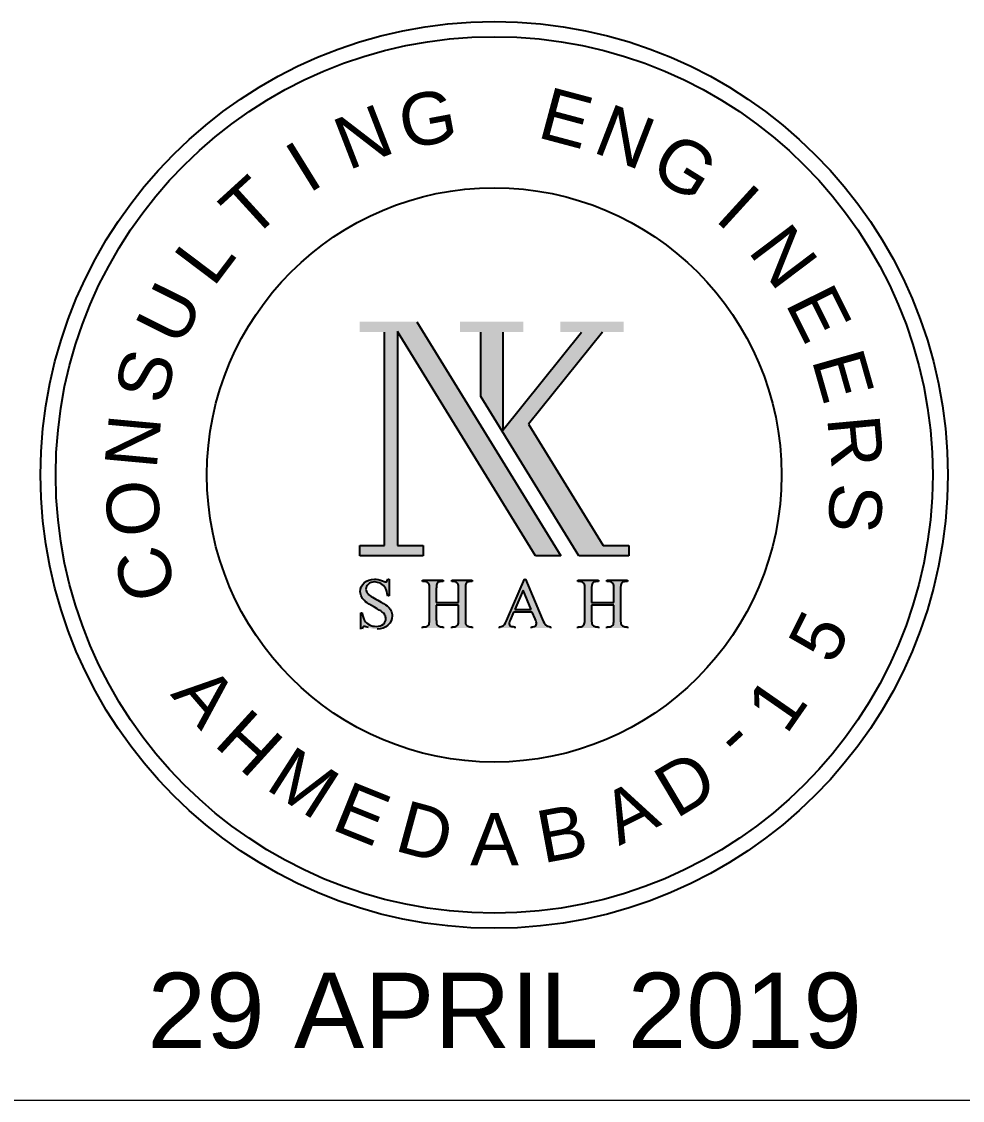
# Model space of a CAD drawing. Extents: x -200722 to 834823, y -494970 to 88783.
# Drawn here: x 521257 to 523724, y -91049 to -88219 of the extents above; entities that cross this region are included whole.
import ezdxf
from ezdxf.enums import TextEntityAlignment as Align

# ---------------------------------------------------------------- set-up
doc = ezdxf.new("R2010")
doc.units = 0
doc.header["$LTSCALE"] = 100
doc.header["$MEASUREMENT"] = 0
doc.linetypes.add('SJ', pattern=[4.25, 3, -0.25, 0.25, -0.25, 0.25, -0.25])
doc.layers.add('9_TITLE TEXT', color=7, linetype='CONTINUOUS', lineweight=20)
for name, color, linetype in [('NAME PLAT-01', 251, 'CONTINUOUS'), ('STAMP', 20, 'SJ'), ('TEXT', 2, 'CONTINUOUS')]:
    doc.layers.add(name, color=color, linetype=linetype)
doc.styles.add('AR', font='arial.ttf')

msp = doc.modelspace()

# ---------------------------------------------------------------- hatches: boundary and pattern name
at = {"layer": 'NAME PLAT-01'}
h = msp.add_hatch(color=7, dxfattribs=at)
h.dxf.hatch_style = 1
h.paths.add_polyline_path([(522604.8, -89621), (522671.3, -89621), (522293.6, -89006.7), (522143.8, -89006.7), (522143.8, -89033.8), (522208.5, -89033.8), (522208.5, -89593.9), (522143.8, -89593.9), (522143.8, -89621), (522310.3, -89621), (522310.3, -89593.9), (522243, -89593.9), (522243, -89032.7)])
h = msp.add_hatch(color=7, dxfattribs=at)
h.dxf.hatch_style = 1
h.paths.add_polyline_path([(522518.7, -89033.8), (522572.9, -89033.8), (522572.9, -89006.7), (522406.8, -89006.7), (522406.8, -89033.8), (522461.1, -89033.8), (522461.1, -89202.6), (522718.3, -89621), (522849.6, -89621), (522849.6, -89593.9), (522782.1, -89593.9), (522586.1, -89275.2), (522779.8, -89033.8), (522835.5, -89033.8), (522835.5, -89006.7), (522669.4, -89006.7), (522669.4, -89033.8), (522725.2, -89033.8), (522518.7, -89291.2)])
h = msp.add_hatch(color=7, dxfattribs=at)
h.dxf.hatch_style = 1
edge = h.paths.add_edge_path()
edge.add_spline(control_points=[(522215.5, -89751.9), (522211.2, -89748.6), (522203.2, -89743.7), (522191.5, -89737.4)], knot_values=[9, 9, 9, 9, 10, 10, 10, 10], degree=3, periodic=0)
edge.add_spline(control_points=[(522191.5, -89737.4), (522177.1, -89729.7), (522168, -89723.5), (522164.2, -89718.9)], knot_values=[8, 8, 8, 8, 9, 9, 9, 9], degree=3, periodic=0)
edge.add_spline(control_points=[(522164.2, -89718.9), (522161.5, -89715.8), (522160.2, -89712.3), (522160.2, -89708.4)], knot_values=[7, 7, 7, 7, 8, 8, 8, 8], degree=3, periodic=0)
edge.add_spline(control_points=[(522160.2, -89708.4), (522160.2, -89703.4), (522162.3, -89699), (522166.5, -89695.1)], knot_values=[6, 6, 6, 6, 7, 7, 7, 7], degree=3, periodic=0)
edge.add_spline(control_points=[(522166.5, -89695.1), (522170.7, -89691.1), (522176, -89689.2), (522182.4, -89689.2)], knot_values=[5, 5, 5, 5, 6, 6, 6, 6], degree=3, periodic=0)
edge.add_spline(control_points=[(522182.4, -89689.2), (522188.1, -89689.2), (522193.6, -89690.6), (522198.9, -89693.5)], knot_values=[4, 4, 4, 4, 5, 5, 5, 5], degree=3, periodic=0)
edge.add_spline(control_points=[(522198.9, -89693.5), (522204.2, -89696.4), (522208.3, -89700.4), (522211.2, -89705.3)], knot_values=[3, 3, 3, 3, 4, 4, 4, 4], degree=3, periodic=0)
edge.add_spline(control_points=[(522211.2, -89705.3), (522214, -89710.2), (522216, -89716.9), (522217.1, -89725.2)], knot_values=[2, 2, 2, 2, 3, 3, 3, 3], degree=3, periodic=0)
edge.add_spline(control_points=[(522217.1, -89725.2), (522217.1, -89725.2), (522220.6, -89725.2), (522220.6, -89725.2)], knot_values=[1, 1, 1, 1, 2, 2, 2, 2], degree=3, periodic=0)
edge.add_spline(control_points=[(522220.6, -89725.2), (522220.6, -89725.2), (522220.6, -89681.8), (522220.6, -89681.8)], knot_values=[0, 0, 0, 0, 1, 1, 1, 1], degree=3, periodic=0)
edge.add_spline(control_points=[(522220.6, -89681.8), (522220.6, -89681.8), (522217.1, -89681.8), (522217.1, -89681.8)], knot_values=[39, 39, 39, 39, 40, 40, 40, 40], degree=3, periodic=0)
edge.add_spline(control_points=[(522217.1, -89681.8), (522216.5, -89684.7), (522215.7, -89686.6), (522214.7, -89687.6), (522213.7, -89688.5), (522212.3, -89689), (522210.7, -89689)], knot_values=[37, 37, 37, 37, 38, 38, 38, 39, 39, 39, 39], degree=3, periodic=0)
edge.add_spline(control_points=[(522210.7, -89689), (522209.3, -89689), (522206.9, -89688.2), (522203.4, -89686.7)], knot_values=[36, 36, 36, 36, 37, 37, 37, 37], degree=3, periodic=0)
edge.add_spline(control_points=[(522203.4, -89686.7), (522196, -89683.4), (522188.9, -89681.8), (522182.2, -89681.8)], knot_values=[35, 35, 35, 35, 36, 36, 36, 36], degree=3, periodic=0)
edge.add_spline(control_points=[(522182.2, -89681.8), (522171.5, -89681.8), (522162.7, -89685), (522155.8, -89691.5)], knot_values=[34, 34, 34, 34, 35, 35, 35, 35], degree=3, periodic=0)
edge.add_spline(control_points=[(522155.8, -89691.5), (522148.9, -89698.1), (522145.4, -89705.8), (522145.4, -89714.8)], knot_values=[33, 33, 33, 33, 34, 34, 34, 34], degree=3, periodic=0)
edge.add_spline(control_points=[(522145.4, -89714.8), (522145.4, -89720), (522146.6, -89724.8), (522149, -89729.1)], knot_values=[32, 32, 32, 32, 33, 33, 33, 33], degree=3, periodic=0)
edge.add_spline(control_points=[(522149, -89729.1), (522151.3, -89733.4), (522154.7, -89737.4), (522159.3, -89741)], knot_values=[31, 31, 31, 31, 32, 32, 32, 32], degree=3, periodic=0)
edge.add_spline(control_points=[(522159.3, -89741), (522163.8, -89744.5), (522171.5, -89749.3), (522182.2, -89755.4)], knot_values=[30, 30, 30, 30, 31, 31, 31, 31], degree=3, periodic=0)
edge.add_spline(control_points=[(522182.2, -89755.4), (522193, -89761.4), (522199.5, -89765.3), (522201.9, -89767.2)], knot_values=[29, 29, 29, 29, 30, 30, 30, 30], degree=3, periodic=0)
edge.add_spline(control_points=[(522201.9, -89767.2), (522205.5, -89769.9), (522208.2, -89772.8), (522209.9, -89776)], knot_values=[28, 28, 28, 28, 29, 29, 29, 29], degree=3, periodic=0)
edge.add_spline(control_points=[(522209.9, -89776), (522211.6, -89779.1), (522212.4, -89782.2), (522212.4, -89785.3)], knot_values=[27, 27, 27, 27, 28, 28, 28, 28], degree=3, periodic=0)
edge.add_spline(control_points=[(522212.4, -89785.3), (522212.4, -89790.9), (522210.2, -89795.7), (522205.7, -89799.8)], knot_values=[26, 26, 26, 26, 27, 27, 27, 27], degree=3, periodic=0)
edge.add_spline(control_points=[(522205.7, -89799.8), (522201.2, -89803.9), (522195.1, -89805.9), (522187.4, -89805.9)], knot_values=[25, 25, 25, 25, 26, 26, 26, 26], degree=3, periodic=0)
edge.add_spline(control_points=[(522187.4, -89805.9), (522180.7, -89805.9), (522174.6, -89804.4), (522169, -89801.4)], knot_values=[24, 24, 24, 24, 25, 25, 25, 25], degree=3, periodic=0)
edge.add_spline(control_points=[(522169, -89801.4), (522163.4, -89798.5), (522159.3, -89794.8), (522156.6, -89790.3)], knot_values=[23, 23, 23, 23, 24, 24, 24, 24], degree=3, periodic=0)
edge.add_spline(control_points=[(522156.6, -89790.3), (522153.8, -89785.8), (522151.7, -89779.1), (522150.1, -89770)], knot_values=[22, 22, 22, 22, 23, 23, 23, 23], degree=3, periodic=0)
edge.add_spline(control_points=[(522150.1, -89770), (522150.1, -89770), (522146.6, -89770), (522146.6, -89770)], knot_values=[21, 21, 21, 21, 22, 22, 22, 22], degree=3, periodic=0)
edge.add_spline(control_points=[(522146.6, -89770), (522146.6, -89770), (522146.6, -89813.1), (522146.6, -89813.1)], knot_values=[20, 20, 20, 20, 21, 21, 21, 21], degree=3, periodic=0)
edge.add_spline(control_points=[(522146.6, -89813.1), (522146.6, -89813.1), (522150.1, -89813.1), (522150.1, -89813.1)], knot_values=[19, 19, 19, 19, 20, 20, 20, 20], degree=3, periodic=0)
edge.add_spline(control_points=[(522150.1, -89813.1), (522150.5, -89810.2), (522151.2, -89808.3), (522152.1, -89807.4), (522153, -89806.4), (522154.2, -89806), (522155.7, -89806)], knot_values=[17, 17, 17, 17, 18, 18, 18, 19, 19, 19, 19], degree=3, periodic=0)
edge.add_spline(control_points=[(522155.7, -89806), (522157.3, -89806), (522161.1, -89807), (522167.2, -89808.9)], knot_values=[16, 16, 16, 16, 17, 17, 17, 17], degree=3, periodic=0)
edge.add_spline(control_points=[(522167.2, -89808.9), (522173.2, -89810.8), (522177.2, -89812), (522179.1, -89812.3)], knot_values=[15, 15, 15, 15, 16, 16, 16, 16], degree=3, periodic=0)
edge.add_spline(control_points=[(522179.1, -89812.3), (522182.3, -89812.8), (522185.7, -89813.1), (522189.3, -89813.1)], knot_values=[14, 14, 14, 14, 15, 15, 15, 15], degree=3, periodic=0)
edge.add_spline(control_points=[(522189.3, -89813.1), (522201, -89813.1), (522210.5, -89809.7), (522217.8, -89802.8)], knot_values=[13, 13, 13, 13, 14, 14, 14, 14], degree=3, periodic=0)
edge.add_spline(control_points=[(522217.8, -89802.8), (522225.2, -89795.9), (522228.9, -89787.7), (522228.9, -89778.2)], knot_values=[12, 12, 12, 12, 13, 13, 13, 13], degree=3, periodic=0)
edge.add_spline(control_points=[(522228.9, -89778.2), (522228.9, -89773.2), (522227.7, -89768.4), (522225.4, -89763.8)], knot_values=[11, 11, 11, 11, 12, 12, 12, 12], degree=3, periodic=0)
edge.add_spline(control_points=[(522225.4, -89763.8), (522223.1, -89759.3), (522219.8, -89755.3), (522215.5, -89751.9)], knot_values=[10, 10, 10, 10, 11, 11, 11, 11], degree=3, periodic=0)
edge = h.paths.add_edge_path()
edge.add_spline(control_points=[(522344.6, -89788), (522344.6, -89788), (522344.6, -89749.8), (522344.6, -89749.8)], knot_values=[26, 26, 26, 26, 27, 27, 27, 27], degree=3, periodic=0)
edge.add_spline(control_points=[(522344.6, -89749.8), (522344.6, -89749.8), (522402.9, -89749.8), (522402.9, -89749.8)], knot_values=[25, 25, 25, 25, 26, 26, 26, 26], degree=3, periodic=0)
edge.add_spline(control_points=[(522402.9, -89749.8), (522402.9, -89749.8), (522402.9, -89788), (522402.9, -89788)], knot_values=[24, 24, 24, 24, 25, 25, 25, 25], degree=3, periodic=0)
edge.add_spline(control_points=[(522402.9, -89788), (522402.9, -89795.6), (522402.2, -89800.3), (522400.6, -89802.3)], knot_values=[23, 23, 23, 23, 24, 24, 24, 24], degree=3, periodic=0)
edge.add_spline(control_points=[(522400.6, -89802.3), (522398.3, -89805.3), (522394.5, -89806.8), (522389.4, -89806.8)], knot_values=[22, 22, 22, 22, 23, 23, 23, 23], degree=3, periodic=0)
edge.add_spline(control_points=[(522385, -89806.8), (522385, -89806.8), (522385, -89810.2), (522385, -89810.2)], knot_values=[20, 20, 20, 20, 21, 21, 21, 21], degree=3, periodic=0)
edge.add_spline(control_points=[(522385, -89810.2), (522385, -89810.2), (522438.7, -89810.2), (522438.7, -89810.2)], knot_values=[19, 19, 19, 19, 20, 20, 20, 20], degree=3, periodic=0)
edge.add_spline(control_points=[(522438.7, -89810.2), (522438.7, -89810.2), (522438.7, -89806.8), (522438.7, -89806.8)], knot_values=[18, 18, 18, 18, 19, 19, 19, 19], degree=3, periodic=0)
edge.add_spline(control_points=[(522438.7, -89806.8), (522438.7, -89806.8), (522434.2, -89806.8), (522434.2, -89806.8)], knot_values=[17, 17, 17, 17, 18, 18, 18, 18], degree=3, periodic=0)
edge.add_spline(control_points=[(522434.2, -89806.8), (522431.3, -89806.8), (522428.4, -89806.1), (522425.7, -89804.6)], knot_values=[16, 16, 16, 16, 17, 17, 17, 17], degree=3, periodic=0)
edge.add_spline(control_points=[(522421.9, -89800.6), (522421.1, -89798.6), (522420.7, -89794.4), (522420.7, -89788)], knot_values=[14, 14, 14, 14, 15, 15, 15, 15], degree=3, periodic=0)
edge.add_spline(control_points=[(522420.7, -89788), (522420.7, -89788), (522420.7, -89707), (522420.7, -89707)], knot_values=[13, 13, 13, 13, 14, 14, 14, 14], degree=3, periodic=0)
edge.add_spline(control_points=[(522420.7, -89707), (522420.7, -89700.8), (522421.1, -89696.7), (522421.8, -89694.7)], knot_values=[12, 12, 12, 12, 13, 13, 13, 13], degree=3, periodic=0)
edge.add_spline(control_points=[(522421.8, -89694.7), (522422.5, -89692.7), (522423.8, -89691.2), (522425.8, -89690.2)], knot_values=[11, 11, 11, 11, 12, 12, 12, 12], degree=3, periodic=0)
edge.add_spline(control_points=[(522425.8, -89690.2), (522428.5, -89688.8), (522431.3, -89688.1), (522434.2, -89688.1)], knot_values=[10, 10, 10, 10, 11, 11, 11, 11], degree=3, periodic=0)
edge.add_spline(control_points=[(522438.7, -89688.1), (522438.7, -89688.1), (522438.7, -89684.6), (522438.7, -89684.6)], knot_values=[8, 8, 8, 8, 9, 9, 9, 9], degree=3, periodic=0)
edge.add_spline(control_points=[(522438.7, -89684.6), (522438.7, -89684.6), (522385, -89684.6), (522385, -89684.6)], knot_values=[7, 7, 7, 7, 8, 8, 8, 8], degree=3, periodic=0)
edge.add_spline(control_points=[(522385, -89684.6), (522385, -89684.6), (522385, -89688.1), (522385, -89688.1)], knot_values=[6, 6, 6, 6, 7, 7, 7, 7], degree=3, periodic=0)
edge.add_spline(control_points=[(522385, -89688.1), (522385, -89688.1), (522389.4, -89688.1), (522389.4, -89688.1)], knot_values=[5, 5, 5, 5, 6, 6, 6, 6], degree=3, periodic=0)
edge.add_spline(control_points=[(522389.4, -89688.1), (522392.4, -89688.1), (522395.2, -89688.8), (522397.8, -89690.3)], knot_values=[4, 4, 4, 4, 5, 5, 5, 5], degree=3, periodic=0)
edge.add_spline(control_points=[(522401.7, -89694.3), (522402.5, -89696.3), (522402.9, -89700.5), (522402.9, -89707)], knot_values=[2, 2, 2, 2, 3, 3, 3, 3], degree=3, periodic=0)
edge.add_spline(control_points=[(522402.9, -89707), (522402.9, -89707), (522402.9, -89742.9), (522402.9, -89742.9)], knot_values=[1, 1, 1, 1, 2, 2, 2, 2], degree=3, periodic=0)
edge.add_spline(control_points=[(522402.9, -89742.9), (522402.9, -89742.9), (522344.6, -89742.9), (522344.6, -89742.9)], knot_values=[0, 0, 0, 0, 1, 1, 1, 1], degree=3, periodic=0)
edge.add_spline(control_points=[(522344.6, -89742.9), (522344.6, -89742.9), (522344.6, -89707), (522344.6, -89707)], knot_values=[49, 49, 49, 49, 50, 50, 50, 50], degree=3, periodic=0)
edge.add_spline(control_points=[(522344.6, -89707), (522344.6, -89700.8), (522345, -89696.7), (522345.7, -89694.7)], knot_values=[48, 48, 48, 48, 49, 49, 49, 49], degree=3, periodic=0)
edge.add_spline(control_points=[(522345.7, -89694.7), (522346.4, -89692.7), (522347.8, -89691.2), (522349.7, -89690.2)], knot_values=[47, 47, 47, 47, 48, 48, 48, 48], degree=3, periodic=0)
edge.add_spline(control_points=[(522349.7, -89690.2), (522352.3, -89688.8), (522355.1, -89688.1), (522358.1, -89688.1)], knot_values=[46, 46, 46, 46, 47, 47, 47, 47], degree=3, periodic=0)
edge.add_spline(control_points=[(522362.6, -89688.1), (522362.6, -89688.1), (522362.6, -89684.6), (522362.6, -89684.6)], knot_values=[44, 44, 44, 44, 45, 45, 45, 45], degree=3, periodic=0)
edge.add_spline(control_points=[(522362.6, -89684.6), (522362.6, -89684.6), (522308.8, -89684.6), (522308.8, -89684.6)], knot_values=[43, 43, 43, 43, 44, 44, 44, 44], degree=3, periodic=0)
edge.add_spline(control_points=[(522308.8, -89684.6), (522308.8, -89684.6), (522308.8, -89688.1), (522308.8, -89688.1)], knot_values=[42, 42, 42, 42, 43, 43, 43, 43], degree=3, periodic=0)
edge.add_spline(control_points=[(522308.8, -89688.1), (522308.8, -89688.1), (522313.3, -89688.1), (522313.3, -89688.1)], knot_values=[41, 41, 41, 41, 42, 42, 42, 42], degree=3, periodic=0)
edge.add_spline(control_points=[(522313.3, -89688.1), (522316.2, -89688.1), (522319.1, -89688.8), (522321.8, -89690.3)], knot_values=[40, 40, 40, 40, 41, 41, 41, 41], degree=3, periodic=0)
edge.add_spline(control_points=[(522325.6, -89694.3), (522326.4, -89696.3), (522326.8, -89700.5), (522326.8, -89707)], knot_values=[38, 38, 38, 38, 39, 39, 39, 39], degree=3, periodic=0)
edge.add_spline(control_points=[(522326.8, -89707), (522326.8, -89707), (522326.8, -89788), (522326.8, -89788)], knot_values=[37, 37, 37, 37, 38, 38, 38, 38], degree=3, periodic=0)
edge.add_spline(control_points=[(522326.8, -89788), (522326.8, -89795.6), (522326.1, -89800.3), (522324.6, -89802.3)], knot_values=[36, 36, 36, 36, 37, 37, 37, 37], degree=3, periodic=0)
edge.add_spline(control_points=[(522324.6, -89802.3), (522322.2, -89805.3), (522318.5, -89806.8), (522313.3, -89806.8)], knot_values=[35, 35, 35, 35, 36, 36, 36, 36], degree=3, periodic=0)
edge.add_spline(control_points=[(522308.8, -89806.8), (522308.8, -89806.8), (522308.8, -89810.2), (522308.8, -89810.2)], knot_values=[33, 33, 33, 33, 34, 34, 34, 34], degree=3, periodic=0)
edge.add_spline(control_points=[(522308.8, -89810.2), (522308.8, -89810.2), (522362.6, -89810.2), (522362.6, -89810.2)], knot_values=[32, 32, 32, 32, 33, 33, 33, 33], degree=3, periodic=0)
edge.add_spline(control_points=[(522362.6, -89810.2), (522362.6, -89810.2), (522362.6, -89806.8), (522362.6, -89806.8)], knot_values=[31, 31, 31, 31, 32, 32, 32, 32], degree=3, periodic=0)
edge.add_spline(control_points=[(522362.6, -89806.8), (522362.6, -89806.8), (522358.1, -89806.8), (522358.1, -89806.8)], knot_values=[30, 30, 30, 30, 31, 31, 31, 31], degree=3, periodic=0)
edge.add_spline(control_points=[(522358.1, -89806.8), (522355.1, -89806.8), (522352.3, -89806.1), (522349.7, -89804.6)], knot_values=[29, 29, 29, 29, 30, 30, 30, 30], degree=3, periodic=0)
edge.add_spline(control_points=[(522345.8, -89800.6), (522345, -89798.6), (522344.6, -89794.4), (522344.6, -89788)], knot_values=[27, 27, 27, 27, 28, 28, 28, 28], degree=3, periodic=0)
edge = h.paths.add_edge_path()
edge.add_spline(control_points=[(522575.4, -89681.8), (522575.4, -89681.8), (522531.2, -89785.1), (522531.2, -89785.1)], knot_values=[10, 10, 10, 10, 11, 11, 11, 11], degree=3, periodic=0)
edge.add_spline(control_points=[(522531.2, -89785.1), (522527.4, -89794.2), (522523.9, -89800.2), (522520.8, -89803.2)], knot_values=[9, 9, 9, 9, 10, 10, 10, 10], degree=3, periodic=0)
edge.add_spline(control_points=[(522520.8, -89803.2), (522519.2, -89804.7), (522515.8, -89805.9), (522510.6, -89806.8)], knot_values=[8, 8, 8, 8, 9, 9, 9, 9], degree=3, periodic=0)
edge.add_spline(control_points=[(522510.6, -89806.8), (522510.6, -89806.8), (522510.6, -89810.2), (522510.6, -89810.2)], knot_values=[7, 7, 7, 7, 8, 8, 8, 8], degree=3, periodic=0)
edge.add_spline(control_points=[(522510.6, -89810.2), (522510.6, -89810.2), (522550.1, -89810.2), (522550.1, -89810.2)], knot_values=[6, 6, 6, 6, 7, 7, 7, 7], degree=3, periodic=0)
edge.add_spline(control_points=[(522550.1, -89810.2), (522550.1, -89810.2), (522550.1, -89806.8), (522550.1, -89806.8)], knot_values=[5, 5, 5, 5, 6, 6, 6, 6], degree=3, periodic=0)
edge.add_spline(control_points=[(522550.1, -89806.8), (522544.1, -89806.4), (522540.1, -89805.4), (522538.3, -89804)], knot_values=[4, 4, 4, 4, 5, 5, 5, 5], degree=3, periodic=0)
edge.add_spline(control_points=[(522538.3, -89804), (522536.5, -89802.5), (522535.6, -89800.9), (522535.6, -89798.9)], knot_values=[3, 3, 3, 3, 4, 4, 4, 4], degree=3, periodic=0)
edge.add_spline(control_points=[(522535.6, -89798.9), (522535.6, -89796.5), (522536.6, -89792.9), (522538.7, -89788)], knot_values=[2, 2, 2, 2, 3, 3, 3, 3], degree=3, periodic=0)
edge.add_spline(control_points=[(522538.7, -89788), (522538.7, -89788), (522547.2, -89768.2), (522547.2, -89768.2)], knot_values=[1, 1, 1, 1, 2, 2, 2, 2], degree=3, periodic=0)
edge.add_spline(control_points=[(522547.2, -89768.2), (522547.2, -89768.2), (522595.9, -89768.2), (522595.9, -89768.2)], knot_values=[0, 0, 0, 0, 1, 1, 1, 1], degree=3, periodic=0)
edge.add_spline(control_points=[(522595.9, -89768.2), (522595.9, -89768.2), (522603.5, -89786.3), (522603.5, -89786.3)], knot_values=[21, 21, 21, 21, 22, 22, 22, 22], degree=3, periodic=0)
edge.add_spline(control_points=[(522603.5, -89786.3), (522605.9, -89792.1), (522607.2, -89796.4), (522607.2, -89799.1)], knot_values=[20, 20, 20, 20, 21, 21, 21, 21], degree=3, periodic=0)
edge.add_spline(control_points=[(522607.2, -89799.1), (522607.2, -89801.2), (522606.3, -89802.9), (522604.5, -89804.3)], knot_values=[19, 19, 19, 19, 20, 20, 20, 20], degree=3, periodic=0)
edge.add_spline(control_points=[(522604.5, -89804.3), (522602.8, -89805.7), (522599.4, -89806.6), (522594.4, -89806.8)], knot_values=[18, 18, 18, 18, 19, 19, 19, 19], degree=3, periodic=0)
edge.add_spline(control_points=[(522594.4, -89806.8), (522594.4, -89806.8), (522594.4, -89810.2), (522594.4, -89810.2)], knot_values=[17, 17, 17, 17, 18, 18, 18, 18], degree=3, periodic=0)
edge.add_spline(control_points=[(522594.4, -89810.2), (522594.4, -89810.2), (522643.9, -89810.2), (522643.9, -89810.2)], knot_values=[16, 16, 16, 16, 17, 17, 17, 17], degree=3, periodic=0)
edge.add_spline(control_points=[(522643.9, -89810.2), (522643.9, -89810.2), (522643.9, -89806.8), (522643.9, -89806.8)], knot_values=[15, 15, 15, 15, 16, 16, 16, 16], degree=3, periodic=0)
edge.add_spline(control_points=[(522643.9, -89806.8), (522638.8, -89806.5), (522634.8, -89805.1), (522632, -89802.6)], knot_values=[14, 14, 14, 14, 15, 15, 15, 15], degree=3, periodic=0)
edge.add_spline(control_points=[(522632, -89802.6), (522629.1, -89800.1), (522625.9, -89794.7), (522622.4, -89786.3)], knot_values=[13, 13, 13, 13, 14, 14, 14, 14], degree=3, periodic=0)
edge.add_spline(control_points=[(522622.4, -89786.3), (522622.4, -89786.3), (522578.6, -89681.8), (522578.6, -89681.8)], knot_values=[12, 12, 12, 12, 13, 13, 13, 13], degree=3, periodic=0)
edge.add_spline(control_points=[(522578.6, -89681.8), (522578.6, -89681.8), (522575.4, -89681.8), (522575.4, -89681.8)], knot_values=[11, 11, 11, 11, 12, 12, 12, 12], degree=3, periodic=0)
h.paths.add_polyline_path([(522550.1, -89761.3), (522572, -89710.6), (522593.3, -89761.3)], flags=16)
edge = h.paths.add_edge_path()
edge.add_spline(control_points=[(522733.8, -89707), (522733.8, -89707), (522733.8, -89788), (522733.8, -89788)], knot_values=[37, 37, 37, 37, 38, 38, 38, 38], degree=3, periodic=0)
edge.add_spline(control_points=[(522733.8, -89788), (522733.8, -89795.6), (522733.1, -89800.3), (522731.6, -89802.3)], knot_values=[36, 36, 36, 36, 37, 37, 37, 37], degree=3, periodic=0)
edge.add_spline(control_points=[(522731.6, -89802.3), (522729.2, -89805.3), (522725.5, -89806.8), (522720.3, -89806.8)], knot_values=[35, 35, 35, 35, 36, 36, 36, 36], degree=3, periodic=0)
edge.add_spline(control_points=[(522720.3, -89806.8), (522720.3, -89806.8), (522715.8, -89806.8), (522715.8, -89806.8)], knot_values=[34, 34, 34, 34, 35, 35, 35, 35], degree=3, periodic=0)
edge.add_spline(control_points=[(522715.8, -89806.8), (522715.8, -89806.8), (522715.8, -89810.2), (522715.8, -89810.2)], knot_values=[33, 33, 33, 33, 34, 34, 34, 34], degree=3, periodic=0)
edge.add_spline(control_points=[(522715.8, -89810.2), (522715.8, -89810.2), (522769.6, -89810.2), (522769.6, -89810.2)], knot_values=[32, 32, 32, 32, 33, 33, 33, 33], degree=3, periodic=0)
edge.add_spline(control_points=[(522769.6, -89810.2), (522769.6, -89810.2), (522769.6, -89806.8), (522769.6, -89806.8)], knot_values=[31, 31, 31, 31, 32, 32, 32, 32], degree=3, periodic=0)
edge.add_spline(control_points=[(522769.6, -89806.8), (522769.6, -89806.8), (522765.1, -89806.8), (522765.1, -89806.8)], knot_values=[30, 30, 30, 30, 31, 31, 31, 31], degree=3, periodic=0)
edge.add_spline(control_points=[(522765.1, -89806.8), (522762.1, -89806.8), (522759.3, -89806.1), (522756.7, -89804.6)], knot_values=[29, 29, 29, 29, 30, 30, 30, 30], degree=3, periodic=0)
edge.add_spline(control_points=[(522756.7, -89804.6), (522754.7, -89803.5), (522753.4, -89802.2), (522752.8, -89800.6)], knot_values=[28, 28, 28, 28, 29, 29, 29, 29], degree=3, periodic=0)
edge.add_spline(control_points=[(522752.8, -89800.6), (522752, -89798.6), (522751.6, -89794.4), (522751.6, -89788)], knot_values=[27, 27, 27, 27, 28, 28, 28, 28], degree=3, periodic=0)
edge.add_spline(control_points=[(522751.6, -89788), (522751.6, -89788), (522751.6, -89749.8), (522751.6, -89749.8)], knot_values=[26, 26, 26, 26, 27, 27, 27, 27], degree=3, periodic=0)
edge.add_spline(control_points=[(522751.6, -89749.8), (522751.6, -89749.8), (522809.9, -89749.8), (522809.9, -89749.8)], knot_values=[25, 25, 25, 25, 26, 26, 26, 26], degree=3, periodic=0)
edge.add_spline(control_points=[(522809.9, -89749.8), (522809.9, -89749.8), (522809.9, -89788), (522809.9, -89788)], knot_values=[24, 24, 24, 24, 25, 25, 25, 25], degree=3, periodic=0)
edge.add_spline(control_points=[(522809.9, -89788), (522809.9, -89795.6), (522809.2, -89800.3), (522807.6, -89802.3)], knot_values=[23, 23, 23, 23, 24, 24, 24, 24], degree=3, periodic=0)
edge.add_spline(control_points=[(522807.6, -89802.3), (522805.3, -89805.3), (522801.5, -89806.8), (522796.4, -89806.8)], knot_values=[22, 22, 22, 22, 23, 23, 23, 23], degree=3, periodic=0)
edge.add_spline(control_points=[(522796.4, -89806.8), (522796.4, -89806.8), (522792, -89806.8), (522792, -89806.8)], knot_values=[21, 21, 21, 21, 22, 22, 22, 22], degree=3, periodic=0)
edge.add_spline(control_points=[(522792, -89806.8), (522792, -89806.8), (522792, -89810.2), (522792, -89810.2)], knot_values=[20, 20, 20, 20, 21, 21, 21, 21], degree=3, periodic=0)
edge.add_spline(control_points=[(522792, -89810.2), (522792, -89810.2), (522845.7, -89810.2), (522845.7, -89810.2)], knot_values=[19, 19, 19, 19, 20, 20, 20, 20], degree=3, periodic=0)
edge.add_spline(control_points=[(522845.7, -89810.2), (522845.7, -89810.2), (522845.7, -89806.8), (522845.7, -89806.8)], knot_values=[18, 18, 18, 18, 19, 19, 19, 19], degree=3, periodic=0)
edge.add_spline(control_points=[(522845.7, -89806.8), (522845.7, -89806.8), (522841.2, -89806.8), (522841.2, -89806.8)], knot_values=[17, 17, 17, 17, 18, 18, 18, 18], degree=3, periodic=0)
edge.add_spline(control_points=[(522841.2, -89806.8), (522838.3, -89806.8), (522835.4, -89806.1), (522832.7, -89804.6)], knot_values=[16, 16, 16, 16, 17, 17, 17, 17], degree=3, periodic=0)
edge.add_spline(control_points=[(522832.7, -89804.6), (522830.8, -89803.5), (522829.5, -89802.2), (522828.9, -89800.6)], knot_values=[15, 15, 15, 15, 16, 16, 16, 16], degree=3, periodic=0)
edge.add_spline(control_points=[(522828.9, -89800.6), (522828.1, -89798.6), (522827.7, -89794.4), (522827.7, -89788)], knot_values=[14, 14, 14, 14, 15, 15, 15, 15], degree=3, periodic=0)
edge.add_spline(control_points=[(522827.7, -89788), (522827.7, -89788), (522827.7, -89707), (522827.7, -89707)], knot_values=[13, 13, 13, 13, 14, 14, 14, 14], degree=3, periodic=0)
edge.add_spline(control_points=[(522827.7, -89707), (522827.7, -89700.8), (522828.1, -89696.7), (522828.8, -89694.7)], knot_values=[12, 12, 12, 12, 13, 13, 13, 13], degree=3, periodic=0)
edge.add_spline(control_points=[(522828.8, -89694.7), (522829.5, -89692.7), (522830.8, -89691.2), (522832.8, -89690.2)], knot_values=[11, 11, 11, 11, 12, 12, 12, 12], degree=3, periodic=0)
edge.add_spline(control_points=[(522832.8, -89690.2), (522835.5, -89688.8), (522838.3, -89688.1), (522841.2, -89688.1)], knot_values=[10, 10, 10, 10, 11, 11, 11, 11], degree=3, periodic=0)
edge.add_spline(control_points=[(522841.2, -89688.1), (522841.2, -89688.1), (522845.7, -89688.1), (522845.7, -89688.1)], knot_values=[9, 9, 9, 9, 10, 10, 10, 10], degree=3, periodic=0)
edge.add_spline(control_points=[(522845.7, -89688.1), (522845.7, -89688.1), (522845.7, -89684.6), (522845.7, -89684.6)], knot_values=[8, 8, 8, 8, 9, 9, 9, 9], degree=3, periodic=0)
edge.add_spline(control_points=[(522845.7, -89684.6), (522845.7, -89684.6), (522792, -89684.6), (522792, -89684.6)], knot_values=[7, 7, 7, 7, 8, 8, 8, 8], degree=3, periodic=0)
edge.add_spline(control_points=[(522792, -89684.6), (522792, -89684.6), (522792, -89688.1), (522792, -89688.1)], knot_values=[6, 6, 6, 6, 7, 7, 7, 7], degree=3, periodic=0)
edge.add_spline(control_points=[(522792, -89688.1), (522792, -89688.1), (522796.4, -89688.1), (522796.4, -89688.1)], knot_values=[5, 5, 5, 5, 6, 6, 6, 6], degree=3, periodic=0)
edge.add_spline(control_points=[(522796.4, -89688.1), (522799.4, -89688.1), (522802.2, -89688.8), (522804.8, -89690.3)], knot_values=[4, 4, 4, 4, 5, 5, 5, 5], degree=3, periodic=0)
edge.add_spline(control_points=[(522804.8, -89690.3), (522806.8, -89691.4), (522808.1, -89692.7), (522808.7, -89694.3)], knot_values=[3, 3, 3, 3, 4, 4, 4, 4], degree=3, periodic=0)
edge.add_spline(control_points=[(522808.7, -89694.3), (522809.5, -89696.3), (522809.9, -89700.5), (522809.9, -89707)], knot_values=[2, 2, 2, 2, 3, 3, 3, 3], degree=3, periodic=0)
edge.add_spline(control_points=[(522809.9, -89707), (522809.9, -89707), (522809.9, -89742.9), (522809.9, -89742.9)], knot_values=[1, 1, 1, 1, 2, 2, 2, 2], degree=3, periodic=0)
edge.add_spline(control_points=[(522809.9, -89742.9), (522809.9, -89742.9), (522751.6, -89742.9), (522751.6, -89742.9)], knot_values=[0, 0, 0, 0, 1, 1, 1, 1], degree=3, periodic=0)
edge.add_spline(control_points=[(522751.6, -89742.9), (522751.6, -89742.9), (522751.6, -89707), (522751.6, -89707)], knot_values=[49, 49, 49, 49, 50, 50, 50, 50], degree=3, periodic=0)
edge.add_spline(control_points=[(522751.6, -89707), (522751.6, -89700.8), (522751.9, -89696.7), (522752.7, -89694.7)], knot_values=[48, 48, 48, 48, 49, 49, 49, 49], degree=3, periodic=0)
edge.add_spline(control_points=[(522752.7, -89694.7), (522753.4, -89692.7), (522754.8, -89691.2), (522756.7, -89690.2)], knot_values=[47, 47, 47, 47, 48, 48, 48, 48], degree=3, periodic=0)
edge.add_spline(control_points=[(522756.7, -89690.2), (522759.3, -89688.8), (522762.1, -89688.1), (522765.1, -89688.1)], knot_values=[46, 46, 46, 46, 47, 47, 47, 47], degree=3, periodic=0)
edge.add_spline(control_points=[(522765.1, -89688.1), (522765.1, -89688.1), (522769.6, -89688.1), (522769.6, -89688.1)], knot_values=[45, 45, 45, 45, 46, 46, 46, 46], degree=3, periodic=0)
edge.add_spline(control_points=[(522769.6, -89688.1), (522769.6, -89688.1), (522769.6, -89684.6), (522769.6, -89684.6)], knot_values=[44, 44, 44, 44, 45, 45, 45, 45], degree=3, periodic=0)
edge.add_spline(control_points=[(522769.6, -89684.6), (522769.6, -89684.6), (522715.8, -89684.6), (522715.8, -89684.6)], knot_values=[43, 43, 43, 43, 44, 44, 44, 44], degree=3, periodic=0)
edge.add_spline(control_points=[(522715.8, -89684.6), (522715.8, -89684.6), (522715.8, -89688.1), (522715.8, -89688.1)], knot_values=[42, 42, 42, 42, 43, 43, 43, 43], degree=3, periodic=0)
edge.add_spline(control_points=[(522715.8, -89688.1), (522715.8, -89688.1), (522720.3, -89688.1), (522720.3, -89688.1)], knot_values=[41, 41, 41, 41, 42, 42, 42, 42], degree=3, periodic=0)
edge.add_spline(control_points=[(522720.3, -89688.1), (522723.2, -89688.1), (522726.1, -89688.8), (522728.8, -89690.3)], knot_values=[40, 40, 40, 40, 41, 41, 41, 41], degree=3, periodic=0)
edge.add_spline(control_points=[(522728.8, -89690.3), (522730.7, -89691.4), (522732, -89692.7), (522732.6, -89694.3)], knot_values=[39, 39, 39, 39, 40, 40, 40, 40], degree=3, periodic=0)
edge.add_spline(control_points=[(522732.6, -89694.3), (522733.4, -89696.3), (522733.8, -89700.5), (522733.8, -89707)], knot_values=[38, 38, 38, 38, 39, 39, 39, 39], degree=3, periodic=0)

# ---------------------------------------------------------------- linework, layer by layer
at = {"layer": '9_TITLE TEXT'}
msp.add_line((525079.4, -91049.1), (515839.4, -91049.1), dxfattribs=at)
at = {"layer": 'NAME PLAT-01', "color": 7}
for p, q in [((522293.6, -89006.7), (522671.3, -89621)), ((522208.5, -89593.9), (522208.5, -89033.8)), ((522604.8, -89621), (522243, -89032.7)), ((522243, -89032.7), (522243, -89593.9)), ((522461.1, -89202.6), (522461.1, -89033.8)), ((522518.7, -89291.2), (522725.2, -89033.8)), ((522518.7, -89033.8), (522518.7, -89291.2)), ((522779.8, -89033.8), (522586.1, -89275.2)), ((522718.3, -89621), (522461.1, -89202.6)), ((522586.1, -89275.2), (522782.1, -89593.9)), ((522143.8, -89593.9), (522208.5, -89593.9)), ((522143.8, -89621), (522143.8, -89593.9)), ((522243, -89593.9), (522310.3, -89593.9)), ((522310.3, -89593.9), (522310.3, -89621)), ((522782.1, -89593.9), (522849.6, -89593.9)), ((522849.6, -89593.9), (522849.6, -89594)), ((522849.6, -89594), (522849.6, -89621)), ((522310.3, -89621), (522143.8, -89621)), ((522671.3, -89621), (522604.8, -89621)), ((522849.6, -89621), (522718.3, -89621)), ((522572, -89710.6), (522550.1, -89761.3)), ((522593.3, -89761.3), (522572, -89710.6)), ((522550.1, -89761.3), (522593.3, -89761.3))]:
    msp.add_line(p, q, dxfattribs=at)
at = {"layer": 'NAME PLAT-01', "color": 7, "lineweight": 0}
msp.add_open_spline([(522243.7, -89033.8), (522243.7, -89033.8), (522603, -89618.3), (522603, -89618.3)], degree=3, dxfattribs=at)
at = {"layer": 'NAME PLAT-01', "color": 7}
for points in [[(522145.4, -89714.8), (522145.4, -89705.8), (522148.9, -89698.1), (522155.8, -89691.5)], [(522155.8, -89691.5), (522162.7, -89685), (522171.5, -89681.8), (522182.2, -89681.8)], [(522166.5, -89695.1), (522162.3, -89699), (522160.2, -89703.4), (522160.2, -89708.4)], [(522182.4, -89689.2), (522176, -89689.2), (522170.7, -89691.1), (522166.5, -89695.1)], [(522182.2, -89681.8), (522188.9, -89681.8), (522196, -89683.4), (522203.4, -89686.7)], [(522198.9, -89693.5), (522193.6, -89690.6), (522188.1, -89689.2), (522182.4, -89689.2)], [(522211.2, -89705.3), (522208.3, -89700.4), (522204.2, -89696.4), (522198.9, -89693.5)], [(522203.4, -89686.7), (522206.9, -89688.2), (522209.3, -89689), (522210.7, -89689)], [(522217.1, -89681.8), (522217.1, -89681.8), (522220.6, -89681.8), (522220.6, -89681.8)], [(522220.6, -89681.8), (522220.6, -89681.8), (522220.6, -89725.2), (522220.6, -89725.2)], [(522308.8, -89684.6), (522308.8, -89684.6), (522362.6, -89684.6), (522362.6, -89684.6)], [(522308.8, -89688.1), (522308.8, -89688.1), (522308.8, -89684.6), (522308.8, -89684.6)], [(522313.3, -89688.1), (522313.3, -89688.1), (522308.8, -89688.1), (522308.8, -89688.1)], [(522321.8, -89690.3), (522319.1, -89688.8), (522316.2, -89688.1), (522313.3, -89688.1)], [(522325.6, -89694.3), (522325, -89692.7), (522323.7, -89691.4), (522321.8, -89690.3)], [(522326.8, -89707), (522326.8, -89700.5), (522326.4, -89696.3), (522325.6, -89694.3)], [(522345.7, -89694.7), (522345, -89696.7), (522344.6, -89700.8), (522344.6, -89707)], [(522349.7, -89690.2), (522347.8, -89691.2), (522346.4, -89692.7), (522345.7, -89694.7)], [(522358.1, -89688.1), (522355.1, -89688.1), (522352.3, -89688.8), (522349.7, -89690.2)], [(522362.6, -89688.1), (522362.6, -89688.1), (522358.1, -89688.1), (522358.1, -89688.1)], [(522362.6, -89684.6), (522362.6, -89684.6), (522362.6, -89688.1), (522362.6, -89688.1)], [(522385, -89688.1), (522385, -89688.1), (522385, -89684.6), (522385, -89684.6)], [(522385, -89684.6), (522385, -89684.6), (522438.7, -89684.6), (522438.7, -89684.6)], [(522389.4, -89688.1), (522389.4, -89688.1), (522385, -89688.1), (522385, -89688.1)], [(522397.8, -89690.3), (522395.2, -89688.8), (522392.4, -89688.1), (522389.4, -89688.1)], [(522401.7, -89694.3), (522401.1, -89692.7), (522399.8, -89691.4), (522397.8, -89690.3)], [(522402.9, -89707), (522402.9, -89700.5), (522402.5, -89696.3), (522401.7, -89694.3)], [(522421.8, -89694.7), (522421.1, -89696.7), (522420.7, -89700.8), (522420.7, -89707)], [(522425.8, -89690.2), (522423.8, -89691.2), (522422.5, -89692.7), (522421.8, -89694.7)], [(522434.2, -89688.1), (522431.3, -89688.1), (522428.5, -89688.8), (522425.8, -89690.2)], [(522438.7, -89688.1), (522438.7, -89688.1), (522434.2, -89688.1), (522434.2, -89688.1)], [(522438.7, -89684.6), (522438.7, -89684.6), (522438.7, -89688.1), (522438.7, -89688.1)], [(522531.2, -89785.1), (522531.2, -89785.1), (522575.4, -89681.8), (522575.4, -89681.8)], [(522575.4, -89681.8), (522575.4, -89681.8), (522578.6, -89681.8), (522578.6, -89681.8)], [(522578.6, -89681.8), (522578.6, -89681.8), (522622.4, -89786.3), (522622.4, -89786.3)], [(522715.8, -89684.6), (522715.8, -89684.6), (522769.6, -89684.6), (522769.6, -89684.6)], [(522715.8, -89688.1), (522715.8, -89688.1), (522715.8, -89684.6), (522715.8, -89684.6)], [(522720.3, -89688.1), (522720.3, -89688.1), (522715.8, -89688.1), (522715.8, -89688.1)], [(522728.8, -89690.3), (522726.1, -89688.8), (522723.2, -89688.1), (522720.3, -89688.1)], [(522732.6, -89694.3), (522732, -89692.7), (522730.7, -89691.4), (522728.8, -89690.3)], [(522733.8, -89707), (522733.8, -89700.5), (522733.4, -89696.3), (522732.6, -89694.3)], [(522752.7, -89694.7), (522751.9, -89696.7), (522751.6, -89700.8), (522751.6, -89707)], [(522756.7, -89690.2), (522754.8, -89691.2), (522753.4, -89692.7), (522752.7, -89694.7)], [(522765.1, -89688.1), (522762.1, -89688.1), (522759.3, -89688.8), (522756.7, -89690.2)], [(522769.6, -89688.1), (522769.6, -89688.1), (522765.1, -89688.1), (522765.1, -89688.1)], [(522769.6, -89684.6), (522769.6, -89684.6), (522769.6, -89688.1), (522769.6, -89688.1)], [(522792, -89688.1), (522792, -89688.1), (522792, -89684.6), (522792, -89684.6)], [(522792, -89684.6), (522792, -89684.6), (522845.7, -89684.6), (522845.7, -89684.6)], [(522796.4, -89688.1), (522796.4, -89688.1), (522792, -89688.1), (522792, -89688.1)], [(522804.8, -89690.3), (522802.2, -89688.8), (522799.4, -89688.1), (522796.4, -89688.1)], [(522808.7, -89694.3), (522808.1, -89692.7), (522806.8, -89691.4), (522804.8, -89690.3)], [(522809.9, -89707), (522809.9, -89700.5), (522809.5, -89696.3), (522808.7, -89694.3)], [(522828.8, -89694.7), (522828.1, -89696.7), (522827.7, -89700.8), (522827.7, -89707)], [(522832.8, -89690.2), (522830.8, -89691.2), (522829.5, -89692.7), (522828.8, -89694.7)], [(522841.2, -89688.1), (522838.3, -89688.1), (522835.5, -89688.8), (522832.8, -89690.2)], [(522845.7, -89688.1), (522845.7, -89688.1), (522841.2, -89688.1), (522841.2, -89688.1)], [(522845.7, -89684.6), (522845.7, -89684.6), (522845.7, -89688.1), (522845.7, -89688.1)], [(522149, -89729.1), (522146.6, -89724.8), (522145.4, -89720), (522145.4, -89714.8)], [(522159.3, -89741), (522154.7, -89737.4), (522151.3, -89733.4), (522149, -89729.1)], [(522160.2, -89708.4), (522160.2, -89712.3), (522161.5, -89715.8), (522164.2, -89718.9)], [(522164.2, -89718.9), (522168, -89723.5), (522177.1, -89729.7), (522191.5, -89737.4)], [(522217.1, -89725.2), (522216, -89716.9), (522214, -89710.2), (522211.2, -89705.3)], [(522220.6, -89725.2), (522220.6, -89725.2), (522217.1, -89725.2), (522217.1, -89725.2)], [(522326.8, -89788), (522326.8, -89788), (522326.8, -89707), (522326.8, -89707)], [(522344.6, -89707), (522344.6, -89707), (522344.6, -89742.9), (522344.6, -89742.9)], [(522402.9, -89742.9), (522402.9, -89742.9), (522402.9, -89707), (522402.9, -89707)], [(522420.7, -89707), (522420.7, -89707), (522420.7, -89788), (522420.7, -89788)], [(522733.8, -89788), (522733.8, -89788), (522733.8, -89707), (522733.8, -89707)], [(522751.6, -89707), (522751.6, -89707), (522751.6, -89742.9), (522751.6, -89742.9)], [(522809.9, -89742.9), (522809.9, -89742.9), (522809.9, -89707), (522809.9, -89707)], [(522827.7, -89707), (522827.7, -89707), (522827.7, -89788), (522827.7, -89788)], [(522182.2, -89755.4), (522171.5, -89749.3), (522163.8, -89744.5), (522159.3, -89741)], [(522201.9, -89767.2), (522199.5, -89765.3), (522193, -89761.4), (522182.2, -89755.4)], [(522191.5, -89737.4), (522203.2, -89743.7), (522211.2, -89748.6), (522215.5, -89751.9)], [(522215.5, -89751.9), (522219.8, -89755.3), (522223.1, -89759.3), (522225.4, -89763.8)], [(522344.6, -89742.9), (522344.6, -89742.9), (522402.9, -89742.9), (522402.9, -89742.9)], [(522344.6, -89749.8), (522344.6, -89749.8), (522344.6, -89788), (522344.6, -89788)], [(522402.9, -89749.8), (522402.9, -89749.8), (522344.6, -89749.8), (522344.6, -89749.8)], [(522402.9, -89788), (522402.9, -89788), (522402.9, -89749.8), (522402.9, -89749.8)], [(522751.6, -89742.9), (522751.6, -89742.9), (522809.9, -89742.9), (522809.9, -89742.9)], [(522751.6, -89749.8), (522751.6, -89749.8), (522751.6, -89788), (522751.6, -89788)], [(522809.9, -89749.8), (522809.9, -89749.8), (522751.6, -89749.8), (522751.6, -89749.8)], [(522809.9, -89788), (522809.9, -89788), (522809.9, -89749.8), (522809.9, -89749.8)], [(522146.6, -89770), (522146.6, -89770), (522150.1, -89770), (522150.1, -89770)], [(522146.6, -89813.1), (522146.6, -89813.1), (522146.6, -89770), (522146.6, -89770)], [(522150.1, -89770), (522151.7, -89779.1), (522153.8, -89785.8), (522156.6, -89790.3)], [(522209.9, -89776), (522208.2, -89772.8), (522205.5, -89769.9), (522201.9, -89767.2)], [(522205.7, -89799.8), (522210.2, -89795.7), (522212.4, -89790.9), (522212.4, -89785.3)], [(522212.4, -89785.3), (522212.4, -89782.2), (522211.6, -89779.1), (522209.9, -89776)], [(522228.9, -89778.2), (522228.9, -89787.7), (522225.2, -89795.9), (522217.8, -89802.8)], [(522225.4, -89763.8), (522227.7, -89768.4), (522228.9, -89773.2), (522228.9, -89778.2)], [(522520.8, -89803.2), (522523.9, -89800.2), (522527.4, -89794.2), (522531.2, -89785.1)], [(522547.2, -89768.2), (522547.2, -89768.2), (522538.7, -89788), (522538.7, -89788)], [(522595.9, -89768.2), (522595.9, -89768.2), (522547.2, -89768.2), (522547.2, -89768.2)], [(522603.5, -89786.3), (522603.5, -89786.3), (522595.9, -89768.2), (522595.9, -89768.2)], [(522607.2, -89799.1), (522607.2, -89796.4), (522605.9, -89792.1), (522603.5, -89786.3)], [(522167.2, -89808.9), (522161.1, -89807), (522157.3, -89806), (522155.7, -89806)], [(522156.6, -89790.3), (522159.3, -89794.8), (522163.4, -89798.5), (522169, -89801.4)], [(522169, -89801.4), (522174.6, -89804.4), (522180.7, -89805.9), (522187.4, -89805.9)], [(522187.4, -89805.9), (522195.1, -89805.9), (522201.2, -89803.9), (522205.7, -89799.8)], [(522217.8, -89802.8), (522210.5, -89809.7), (522201, -89813.1), (522189.3, -89813.1)], [(522308.8, -89806.8), (522308.8, -89806.8), (522313.3, -89806.8), (522313.3, -89806.8)], [(522308.8, -89810.2), (522308.8, -89810.2), (522308.8, -89806.8), (522308.8, -89806.8)], [(522313.3, -89806.8), (522318.5, -89806.8), (522322.2, -89805.3), (522324.6, -89802.3)], [(522324.6, -89802.3), (522326.1, -89800.3), (522326.8, -89795.6), (522326.8, -89788)], [(522344.6, -89788), (522344.6, -89794.4), (522345, -89798.6), (522345.8, -89800.6)], [(522345.8, -89800.6), (522346.4, -89802.2), (522347.7, -89803.5), (522349.7, -89804.6)], [(522349.7, -89804.6), (522352.3, -89806.1), (522355.1, -89806.8), (522358.1, -89806.8)], [(522358.1, -89806.8), (522358.1, -89806.8), (522362.6, -89806.8), (522362.6, -89806.8)], [(522362.6, -89806.8), (522362.6, -89806.8), (522362.6, -89810.2), (522362.6, -89810.2)], [(522385, -89810.2), (522385, -89810.2), (522385, -89806.8), (522385, -89806.8)], [(522385, -89806.8), (522385, -89806.8), (522389.4, -89806.8), (522389.4, -89806.8)], [(522389.4, -89806.8), (522394.5, -89806.8), (522398.3, -89805.3), (522400.6, -89802.3)], [(522400.6, -89802.3), (522402.2, -89800.3), (522402.9, -89795.6), (522402.9, -89788)], [(522420.7, -89788), (522420.7, -89794.4), (522421.1, -89798.6), (522421.9, -89800.6)], [(522421.9, -89800.6), (522422.5, -89802.2), (522423.8, -89803.5), (522425.7, -89804.6)], [(522425.7, -89804.6), (522428.4, -89806.1), (522431.3, -89806.8), (522434.2, -89806.8)], [(522434.2, -89806.8), (522434.2, -89806.8), (522438.7, -89806.8), (522438.7, -89806.8)], [(522438.7, -89806.8), (522438.7, -89806.8), (522438.7, -89810.2), (522438.7, -89810.2)], [(522510.6, -89806.8), (522515.8, -89805.9), (522519.2, -89804.7), (522520.8, -89803.2)], [(522510.6, -89810.2), (522510.6, -89810.2), (522510.6, -89806.8), (522510.6, -89806.8)], [(522538.7, -89788), (522536.6, -89792.9), (522535.6, -89796.5), (522535.6, -89798.9)], [(522550.1, -89806.8), (522550.1, -89806.8), (522550.1, -89810.2), (522550.1, -89810.2)], [(522594.4, -89810.2), (522594.4, -89810.2), (522594.4, -89806.8), (522594.4, -89806.8)], [(522643.9, -89806.8), (522643.9, -89806.8), (522643.9, -89810.2), (522643.9, -89810.2)], [(522715.8, -89806.8), (522715.8, -89806.8), (522720.3, -89806.8), (522720.3, -89806.8)], [(522715.8, -89810.2), (522715.8, -89810.2), (522715.8, -89806.8), (522715.8, -89806.8)], [(522720.3, -89806.8), (522725.5, -89806.8), (522729.2, -89805.3), (522731.6, -89802.3)], [(522731.6, -89802.3), (522733.1, -89800.3), (522733.8, -89795.6), (522733.8, -89788)], [(522751.6, -89788), (522751.6, -89794.4), (522752, -89798.6), (522752.8, -89800.6)], [(522752.8, -89800.6), (522753.4, -89802.2), (522754.7, -89803.5), (522756.7, -89804.6)], [(522756.7, -89804.6), (522759.3, -89806.1), (522762.1, -89806.8), (522765.1, -89806.8)], [(522765.1, -89806.8), (522765.1, -89806.8), (522769.6, -89806.8), (522769.6, -89806.8)], [(522769.6, -89806.8), (522769.6, -89806.8), (522769.6, -89810.2), (522769.6, -89810.2)], [(522792, -89810.2), (522792, -89810.2), (522792, -89806.8), (522792, -89806.8)], [(522792, -89806.8), (522792, -89806.8), (522796.4, -89806.8), (522796.4, -89806.8)], [(522796.4, -89806.8), (522801.5, -89806.8), (522805.3, -89805.3), (522807.6, -89802.3)], [(522807.6, -89802.3), (522809.2, -89800.3), (522809.9, -89795.6), (522809.9, -89788)], [(522827.7, -89788), (522827.7, -89794.4), (522828.1, -89798.6), (522828.9, -89800.6)], [(522828.9, -89800.6), (522829.5, -89802.2), (522830.8, -89803.5), (522832.7, -89804.6)], [(522832.7, -89804.6), (522835.4, -89806.1), (522838.3, -89806.8), (522841.2, -89806.8)], [(522841.2, -89806.8), (522841.2, -89806.8), (522845.7, -89806.8), (522845.7, -89806.8)], [(522845.7, -89806.8), (522845.7, -89806.8), (522845.7, -89810.2), (522845.7, -89810.2)]]:
    msp.add_open_spline(points, degree=3, dxfattribs=at)
for points, knots in [([(522210.7, -89689), (522212.3, -89689), (522213.7, -89688.5), (522214.7, -89687.6), (522215.7, -89686.6), (522216.5, -89684.7), (522217.1, -89681.8)], [37, 37, 37, 37, 38, 38, 38, 39, 39, 39, 39]), ([(522622.4, -89786.3), (522625.9, -89794.7), (522629.1, -89800.1), (522632, -89802.6), (522634.8, -89805.1), (522638.8, -89806.5), (522643.9, -89806.8)], [13, 13, 13, 13, 14, 14, 14, 15, 15, 15, 15]), ([(522155.7, -89806), (522154.2, -89806), (522153, -89806.4), (522152.1, -89807.4), (522151.2, -89808.3), (522150.5, -89810.2), (522150.1, -89813.1)], [17, 17, 17, 17, 18, 18, 18, 19, 19, 19, 19]), ([(522535.6, -89798.9), (522535.6, -89800.9), (522536.5, -89802.5), (522538.3, -89804), (522540.1, -89805.4), (522544.1, -89806.4), (522550.1, -89806.8)], [3, 3, 3, 3, 4, 4, 4, 5, 5, 5, 5]), ([(522594.4, -89806.8), (522599.4, -89806.6), (522602.8, -89805.7), (522604.5, -89804.3), (522606.3, -89802.9), (522607.2, -89801.2), (522607.2, -89799.1)], [18, 18, 18, 18, 19, 19, 19, 20, 20, 20, 20])]:
    msp.add_open_spline(points, degree=3, knots=knots, dxfattribs=at)
at = {"layer": 'STAMP', "color": 7, "linetype": 'ByBlock'}
for radius in [1189.1, 1149.4, 753.1]:
    msp.add_circle((522496.4, -89408.5), radius, dxfattribs=at)

# ---------------------------------------------------------------- texts
at = {"layer": 'TEXT', "color": 7, "style": 'AR'}
for s, rotation, p in [('G', 10.5882, (522321.6, -88473.4)), ('E', 345.0321, (522685, -88472.2)), ('N', 21.1765, (522152.7, -88521.5)), ('N', 338.8235, (522840, -88521.5)), ('I', 31.7647, (521995.6, -88599.7)), ('G', 328.2353, (522997.1, -88599.7)), ('T', 42.3529, (521855.5, -88705.5)), ('I', 317.6471, (523137.2, -88705.5)), ('N', 307.0588, (523255.5, -88835.2)), ('L', 52.9412, (521737.2, -88835.2)), ('U', 63.5294, (521644.8, -88984.5)), ('E', 296.4706, (523347.9, -88984.5)), ('S', 74.1176, (521581.4, -89148.2)), ('E', 285.8824, (523411.3, -89148.2)), ('N', 84.7059, (521549.2, -89320.7)), ('R', 275.2941, (523443.6, -89320.7)), ('O', 95.2941, (521549.2, -89496.2)), ('S', 264.7059, (523443.6, -89496.2)), ('C', 105.8824, (521581.4, -89668.8)), ('5', 63.5294, (523347.9, -89832.5)), ('A', 310.6144, (521739.4, -89988.7)), ('1', 55.1888, (523236.1, -90009.7)), ('H', 137.6471, (521855.5, -90111.5)), ('-', 222.3529, (523137.2, -90111.5)), ('M', 327.3405, (521997.4, -90215.7)), ('D', 30.7657, (522997.1, -90217.3)), ('E', 338.0814, (522150.3, -90297)), ('A', 26.4836, (522850.3, -90292)), ('D', 344.8157, (522315.9, -90344.6)), ('B', 10.5882, (522673.9, -90348.3))]:
    msp.add_text(s, height=137.3, rotation=rotation, dxfattribs=at).set_placement(p, align=Align.MIDDLE)
for s, height, p in [('A', 137.3, (522497.1, -90364)), ('29 APRIL 2019', 197.66, (522523.9, -90812.9))]:
    msp.add_text(s, height=height, dxfattribs=at).set_placement(p, align=Align.MIDDLE)

doc.saveas('drawing.dxf')
